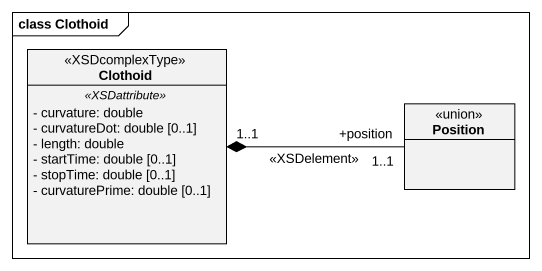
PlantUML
@startuml
mainframe class Clothoid
hide circle
hide empty members
skinparam classAttributeIconSize 0
class Clothoid <<XSDcomplexType>> {
  .. <<XSDattribute>> ..
  - curvature: double
  - curvatureDot: double [0..1]
  - length: double
  - startTime: double [0..1]
  - stopTime: double [0..1]
  - curvaturePrime: double [0..1]
}
class Position <<union>>
Clothoid "1..1" *-right- "+position\n1..1" Position : <<XSDelement>>
@enduml
